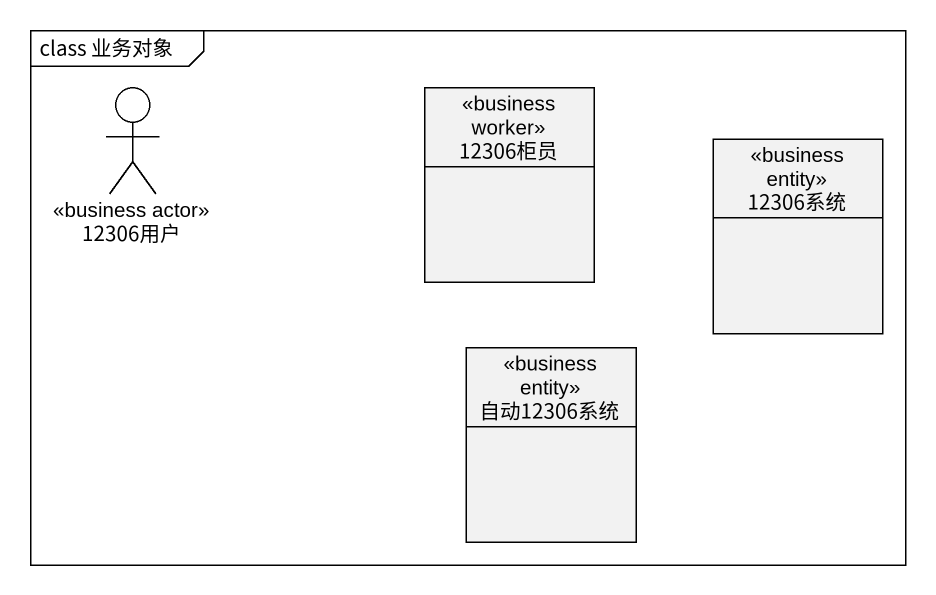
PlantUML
@startuml
mainframe class 业务对象
allowmixing
hide circle
hide empty members
actor "12306用户" as a12306用户 <<business actor>>
class "12306柜员" as c12306柜员 <<business worker>>
class "12306系统" as c12306系统 <<business entity>>
class 自动12306系统 <<business entity>>
@enduml
